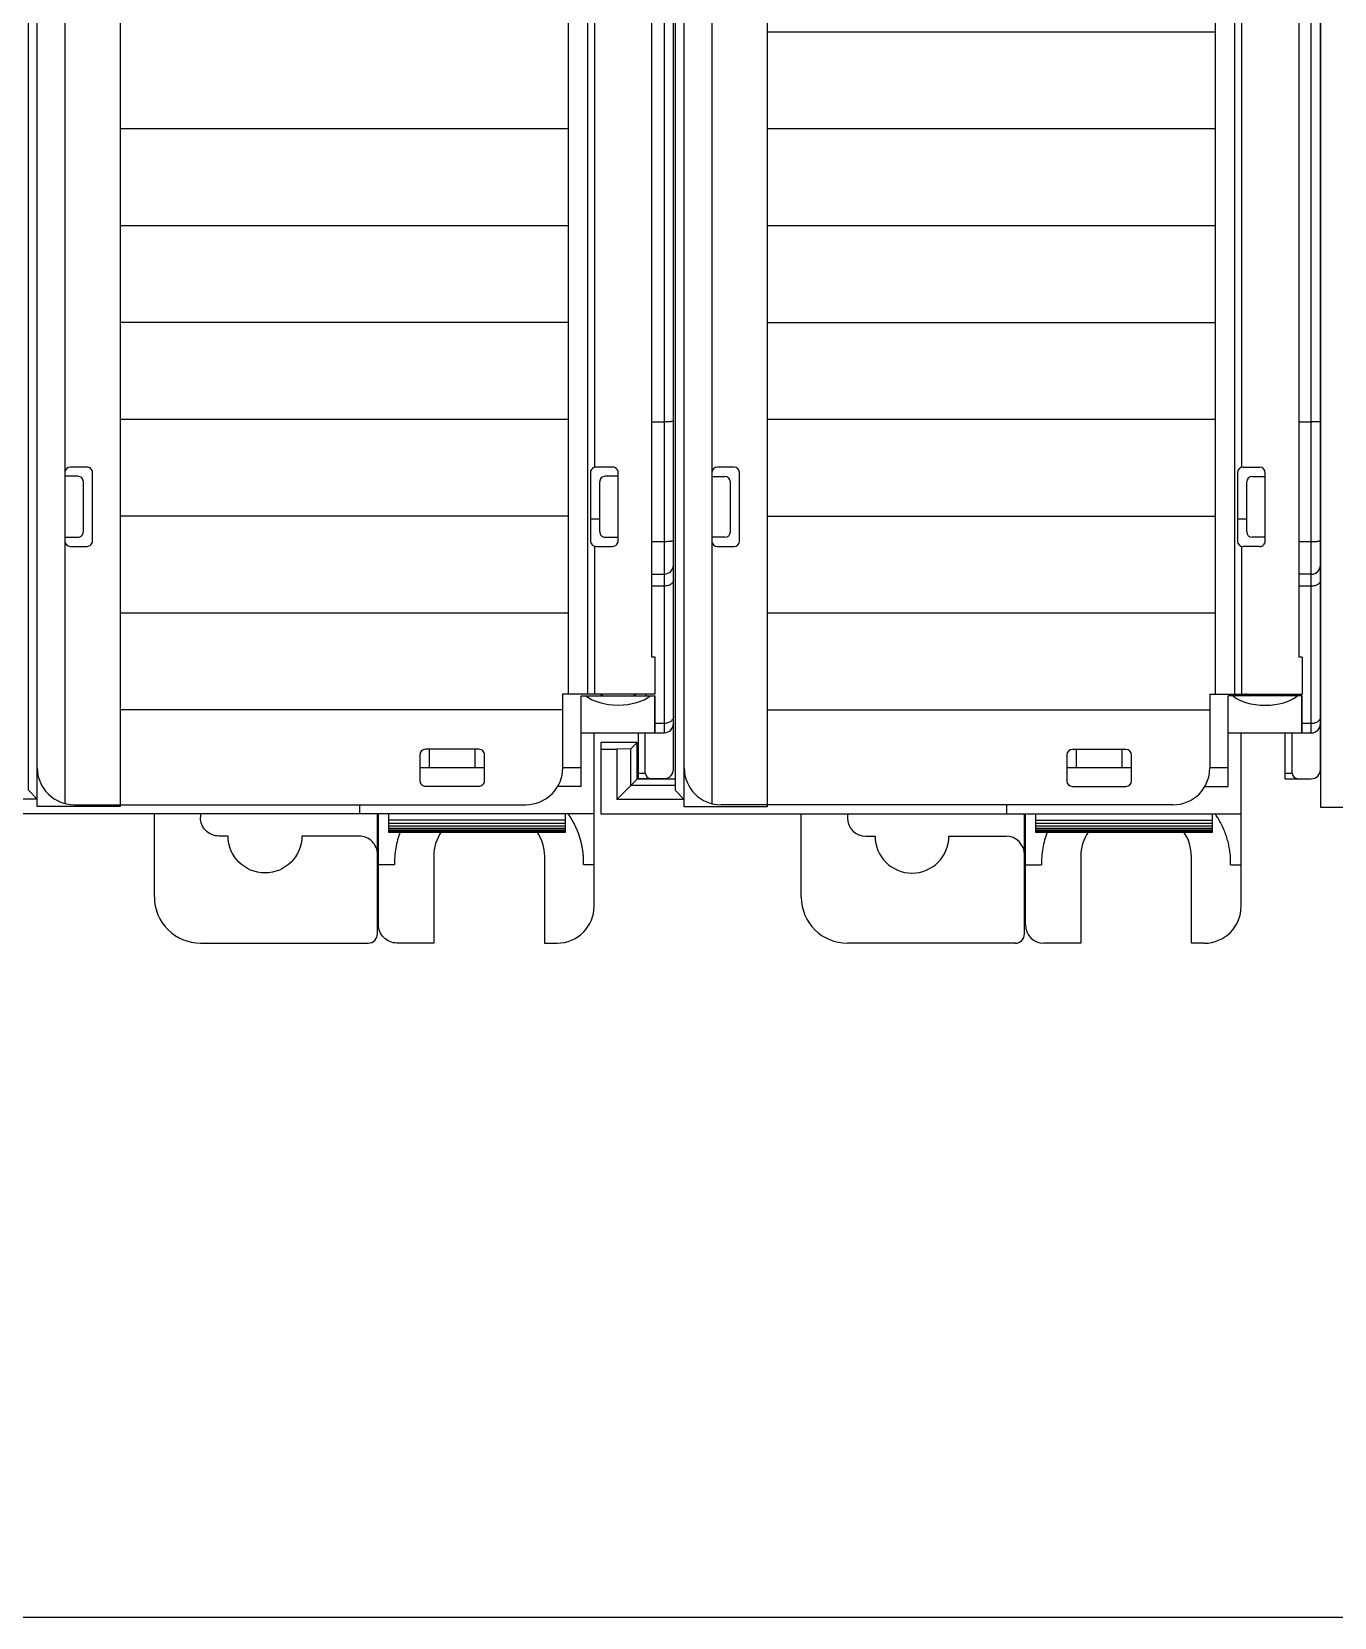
# Model space of a CAD drawing. Header units: inches. Extents: x -38 to 199, y -310 to 64.
# Drawn here: x 28.591 to 31.372, y 51.34 to 54.723 of the extents above; entities that cross this region are included whole.
import ezdxf

# ---------------------------------------------------------------- set-up
doc = ezdxf.new("R2010")
doc.units = ezdxf.units.IN
doc.header["$MEASUREMENT"] = 0
doc.layers.add('PLC', color=7, linetype='Continuous')

# ---------------------------------------------------------------- blocks, each defined once
blk = doc.blocks.new('24VPS')
at = {"layer": 'PLC', "color": 7, "linetype": 'Continuous'}
for p, q in [((176.8111, -64.6716), (176.8111, -69.3173)), ((176.8111, -64.6716), (176.8111, -69.3173)), ((176.8111, -69.2222), (176.8111, -64.7667)), ((176.8111, -67.7425), (176.8111, -66.3645)), ((176.8111, -69.2385), (176.8111, -67.7425)), ((176.8111, -69.2385), (176.8111, -69.3173)), ((176.8111, -69.2385), (176.8111, -69.3173)), ((176.8111, -69.3173), (179.3899, -69.3173)), ((176.8111, -69.3173), (179.3899, -69.3173))]:
    blk.add_line(p, q, dxfattribs=at)

msp = doc.modelspace()

# ---------------------------------------------------------------- linework, layer by layer
at = {"linetype": 'Continuous'}
for p, q in [((29.96474, 57.69924), (29.96474, 53.10479)), ((31.34269, 53.14865), (31.34269, 57.60416)), ((28.66225, 56.79406), (28.66225, 53.07609)), ((29.73705, 53.30981), (29.73705, 56.79406)), ((29.77824, 56.79406), (29.77824, 53.30981)), ((29.98442, 53.08475), (29.98442, 56.79372)), ((30.04348, 56.79372), (30.04348, 53.07575)), ((31.11828, 53.30947), (31.11828, 56.79372)), ((31.15947, 56.79372), (31.15947, 53.30947)), ((31.323, 53.22679), (31.323, 56.79372)), ((31.29622, 56.60081), (31.29622, 53.38821)), ((29.7939, 53.79385), (29.7939, 54.95569)), ((31.17513, 53.79352), (31.17513, 54.95535)), ((29.915, 53.89057), (29.94178, 53.89057)), ((31.29622, 53.89023), (31.323, 53.89023)), ((30.04348, 53.77404), (30.07104, 53.77404)), ((30.09072, 53.79372), (30.05529, 53.79372)), ((30.10253, 53.63624), (30.10253, 53.78191)), ((31.16552, 53.78191), (31.16552, 53.63624)), ((31.17733, 53.79372), (31.21277, 53.79372)), ((31.19702, 53.77404), (31.22458, 53.77404)), ((31.22458, 53.63624), (31.22458, 53.78191)), ((29.80398, 53.65627), (29.80398, 53.76257)), ((30.08285, 53.65593), (30.08285, 53.76223)), ((31.18521, 53.65593), (31.18521, 53.76223)), ((29.7843, 53.68383), (29.80398, 53.68383)), ((31.16552, 53.68349), (31.18521, 53.68349)), ((29.94178, 53.6347), (29.915, 53.6347)), ((30.07104, 53.64412), (30.04348, 53.64412)), ((31.22458, 53.64412), (31.19702, 53.64412)), ((31.323, 53.63437), (31.29622, 53.63437)), ((29.7939, 53.30981), (29.7939, 53.62498)), ((30.05529, 53.62443), (30.09072, 53.62443)), ((31.17513, 53.30947), (31.17513, 53.62464)), ((31.21277, 53.62443), (31.17733, 53.62443)), ((31.323, 53.56538), (31.29622, 53.56538)), ((31.323, 53.53971), (31.29622, 53.53971)), ((31.30332, 53.38821), (31.29622, 53.38821)), ((31.30332, 53.38821), (31.30332, 53.30947)), ((29.90241, 53.30981), (29.90241, 53.30587)), ((29.92089, 53.30587), (29.92089, 53.22713)), ((29.92209, 53.22713), (29.92209, 53.30587)), ((31.10647, 53.30947), (31.30332, 53.30947)), ((31.10647, 53.30947), (31.10647, 53.15199)), ((31.30332, 53.30554), (31.14584, 53.30554)), ((31.14584, 53.11262), (31.14584, 53.30554)), ((31.28363, 53.30947), (31.28363, 53.30554)), ((31.30211, 53.30554), (31.30211, 53.22679)), ((31.30332, 53.22679), (31.30332, 53.30554)), ((29.76461, 53.22713), (29.94178, 53.22713)), ((29.94178, 53.24704), (29.92209, 53.24704)), ((31.14584, 53.22679), (31.323, 53.22679)), ((31.1734, 52.85672), (31.1734, 53.22679)), ((31.26749, 53.12896), (31.26749, 53.22679)), ((31.28254, 53.14077), (31.28254, 53.22679)), ((31.323, 53.2467), (31.30332, 53.2467)), ((29.43981, 53.1917), (29.43981, 53.15233)), ((29.53823, 53.15233), (29.53823, 53.1917)), ((29.80726, 53.20711), (29.88403, 53.20711)), ((29.80726, 53.05357), (29.80726, 53.20711)), ((29.80726, 53.19206), (29.84041, 53.19206)), ((29.87045, 53.19258), (29.84041, 53.19206)), ((29.84041, 53.19206), (29.84041, 53.08475)), ((29.88403, 53.20615), (29.87045, 53.19258)), ((29.87045, 53.1148), (29.87045, 53.19258)), ((29.88403, 53.12837), (29.88403, 53.20615)), ((30.92733, 53.19136), (30.81316, 53.19136)), ((30.82104, 53.19136), (30.82104, 53.15199)), ((30.91946, 53.15199), (30.91946, 53.19136)), ((30.80135, 53.17955), (30.80135, 53.12443)), ((30.93915, 53.12443), (30.93915, 53.17955)), ((29.55792, 53.15233), (29.42012, 53.15233)), ((29.76461, 53.15233), (29.72524, 53.15233)), ((29.84041, 53.08475), (29.88403, 53.12837)), ((29.96474, 53.12837), (29.88403, 53.12837)), ((30.93915, 53.15199), (30.80135, 53.15199)), ((31.14584, 53.15199), (31.10647, 53.15199)), ((31.26749, 53.14077), (31.28254, 53.14077)), ((31.26749, 53.12896), (31.323, 53.12896)), ((29.96474, 53.1148), (29.87045, 53.1148)), ((29.96474, 53.10479), (29.98442, 53.08475)), ((30.81316, 53.11262), (30.92733, 53.11262)), ((31.09495, 53.11262), (31.14584, 53.11262)), ((28.60319, 53.08509), (28.45919, 53.08509)), ((28.85319, 52.87674), (28.85319, 53.0539)), ((28.95162, 53.0539), (28.95162, 53.04603)), ((29.29217, 53.0539), (29.29217, 53.07359)), ((31.1734, 53.05357), (29.80726, 53.05357)), ((29.98442, 53.08475), (29.84041, 53.08475)), ((31.02773, 53.07325), (30.06316, 53.07325)), ((30.23442, 52.8764), (30.23442, 53.05357)), ((30.33285, 53.05357), (30.33285, 53.04569)), ((30.6734, 53.05357), (30.6734, 53.07325)), ((30.7108, 52.79766), (30.7108, 53.05357)), ((30.71277, 52.81735), (30.71277, 53.05357)), ((30.73442, 53.05331), (30.73442, 53.01485)), ((31.11237, 53.01485), (31.11237, 53.0533)), ((29.73115, 53.04033), (29.35319, 53.04033)), ((29.73115, 53.03354), (29.35319, 53.03354)), ((29.73115, 53.02778), (29.35319, 53.02778)), ((29.73115, 53.02306), (29.35319, 53.02306)), ((29.73115, 53.01939), (29.35319, 53.01939)), ((31.11237, 53.03999), (30.73442, 53.03999)), ((31.11237, 53.0332), (30.73442, 53.0332)), ((31.11237, 53.02744), (30.73442, 53.02744)), ((31.11237, 53.02273), (30.73442, 53.02273)), ((29.73115, 53.01676), (29.35319, 53.01676)), ((29.73115, 53.01466), (29.35319, 53.01466)), ((30.37222, 53.00632), (30.3919, 53.00632)), ((30.54938, 53.00632), (30.67143, 53.00632)), ((31.11237, 53.01905), (30.73442, 53.01905)), ((31.11237, 53.01642), (30.73442, 53.01642)), ((31.11237, 53.01485), (30.73442, 53.01485)), ((31.11237, 53.01432), (30.73442, 53.01432)), ((30.83088, 52.96302), (30.83088, 52.77798)), ((31.0671, 52.77798), (31.0671, 52.96302)), ((29.33154, 52.94564), (29.3659, 52.94564)), ((29.76962, 52.94564), (29.79217, 52.94564)), ((30.71277, 52.9453), (30.74713, 52.9453)), ((31.15085, 52.9453), (31.1734, 52.9453)), ((30.69111, 52.77798), (30.33285, 52.77798)), ((30.83088, 52.77798), (30.75214, 52.77798)), ((31.09466, 52.77798), (31.0671, 52.77798))]:
    msp.add_line(p, q, dxfattribs=at)
for p, q in [((30.16125, 54.72286), (31.11828, 54.72286)), ((28.78002, 54.5165), (29.73705, 54.5165)), ((30.16125, 54.51617), (31.11828, 54.51617)), ((28.78002, 54.30981), (29.73705, 54.30981)), ((30.16125, 54.30947), (31.11828, 54.30947)), ((28.78002, 54.10312), (29.73705, 54.10312)), ((30.16125, 54.10278), (31.11828, 54.10278)), ((28.78002, 53.89642), (29.73705, 53.89642)), ((30.16125, 53.89609), (31.11828, 53.89609)), ((28.78002, 53.68973), (29.73705, 53.68973)), ((30.16125, 53.68939), (31.11828, 53.68939)), ((28.78002, 53.48304), (29.73705, 53.48304)), ((30.16125, 53.4827), (31.11828, 53.4827)), ((28.78002, 53.27635), (29.72524, 53.27635)), ((30.16125, 53.27601), (31.10647, 53.27601))]:
    msp.add_line(p, q)
for points in [[(17.8358, 51.33955), (52.8358, 51.33955), (52.8358, 59.08955)], [(17.8358, 51.33955), (52.8358, 51.33955), (52.8358, 49.33955), (17.8358, 49.33955), (17.8358, 51.33955)]]:
    msp.add_lwpolyline(points)
for points in [[(28.58351, 57.69957), (28.58351, 53.10512), (28.60319, 53.08509), (28.60319, 56.79406)], [(29.71372, 53.11296), (29.76461, 53.11296), (29.76461, 53.30587), (29.92209, 53.30587)], [(29.88627, 53.14111), (29.90132, 53.14111), (29.90132, 53.22713)], [(29.79217, 53.0539), (28.42603, 53.0539), (28.42603, 53.20745), (28.5028, 53.20745)], [(29.35319, 53.05365), (29.35319, 53.01518), (29.73115, 53.01518), (29.73115, 53.05363)]]:
    msp.add_lwpolyline(points, dxfattribs=at)
for points in [[(29.88627, 53.22713), (29.88627, 53.1293), (29.94178, 53.1293, 0.4142136), (29.96146, 53.14898), (29.96146, 57.6045, 0.4142136), (29.94178, 57.62418)], [(28.60319, 53.15233, 0.4142136), (28.68193, 53.07359), (29.6465, 53.07359, 0.4142136), (29.72524, 53.15233), (29.72524, 53.30981), (29.92209, 53.30981), (29.92209, 53.38855), (29.915, 53.38855), (29.915, 56.60115), (29.92209, 56.60115), (29.92209, 56.79406)], [(29.94178, 56.79406), (29.94178, 53.22713, 0.4142089), (29.96146, 53.24682)], [(28.66225, 53.63658, 0.4141649), (28.67406, 53.62477), (28.70949, 53.62477, 0.4142136), (28.7213, 53.63658), (28.7213, 53.78225, 0.4142136), (28.70949, 53.79406), (28.67406, 53.79406, 0.4141553), (28.66225, 53.78225)], [(28.66225, 53.64446), (28.68981, 53.64446, 0.4142136), (28.70162, 53.65627), (28.70162, 53.76257, 0.4142136), (28.68981, 53.77438), (28.66225, 53.77438)], [(29.84335, 53.78225, 0.4142136), (29.83154, 53.79406), (29.79611, 53.79406, 0.4142136), (29.7843, 53.78225), (29.7843, 53.63658, 0.4142136), (29.79611, 53.62477), (29.83154, 53.62477, 0.4142361), (29.84335, 53.63658), (29.84335, 53.78225)], [(29.84335, 53.77438), (29.81579, 53.77438, 0.4142136), (29.80398, 53.76257)], [(29.80398, 53.65627, 0.4142136), (29.81579, 53.64446), (29.84335, 53.64446)], [(29.915, 53.56572), (29.94178, 53.56572, 0.4142022), (29.96146, 53.5854)], [(29.66974, 53.01555, -0.1509959), (29.68587, 52.96335), (29.68587, 52.77831), (29.71343, 52.77831, 0.4142136), (29.79217, 52.85705), (29.79217, 53.22713)], [(28.95162, 52.77831), (29.30989, 52.77831, 0.4142136), (29.32957, 52.798), (29.32957, 53.0539)], [(29.46578, 53.01555, 0.1509958), (29.44965, 52.96335), (29.44965, 52.77831), (29.37091, 52.77831, -0.4142136), (29.33154, 52.81768), (29.33154, 53.0539)], [(29.32957, 52.96729, 0.4142136), (29.2902, 53.00666), (29.16816, 53.00666, -1), (29.01067, 53.00666), (28.99099, 53.00666, -0.4142136), (28.95162, 53.04603)]]:
    msp.add_lwpolyline(points, format="xyb", dxfattribs=at)
for points in [[(28.60319, 56.79406), (28.78002, 56.79406), (28.78002, 53.06965), (28.60319, 53.06965)], [(29.98442, 56.79372), (30.16125, 56.79372), (30.16125, 53.06931), (29.98442, 53.06931)]]:
    msp.add_lwpolyline(points, close=True)
msp.add_lwpolyline([(29.43193, 53.11296), (29.54611, 53.11296, 0.4142136), (29.55792, 53.12477), (29.55792, 53.17989, 0.4142136), (29.54611, 53.1917), (29.43193, 53.1917, 0.4142136), (29.42012, 53.17989), (29.42012, 53.12477, 0.4142136)], format="xyb", close=True, dxfattribs=at)
for centre, radius, start, end in [((30.05529, 53.78191), 0.01181, 90, 179.9886), ((30.07104, 53.76223), 0.01181, 0, 90), ((30.09072, 53.78191), 0.01181, 0, 90), ((31.17733, 53.78191), 0.01181, 90, 180), ((31.19702, 53.76223), 0.01181, 90, 180), ((31.21277, 53.78191), 0.01181, 0, 90), ((30.05529, 53.63624), 0.01181, 180.00953, 270), ((30.07104, 53.65593), 0.01181, 270, 360), ((30.09072, 53.63624), 0.01181, 270, 360), ((31.17733, 53.63624), 0.01181, 180, 270), ((31.19702, 53.65593), 0.01181, 180, 270), ((31.21277, 53.63624), 0.01181, 270, 0.00441), ((31.323, 53.58506), 0.01969, 270, 359.99778), ((29.80103, 53.298), 0.01181, 40.54788, 90), ((29.88567, 53.298), 0.01181, 112.5, 139.45212), ((31.18226, 53.29766), 0.01181, 40.54788, 90), ((31.2669, 53.29766), 0.01181, 112.5, 139.45212), ((31.323, 53.24648), 0.01969, 270, 359.99909), ((30.81316, 53.17955), 0.01181, 90, 180), ((30.92733, 53.17955), 0.01181, 0, 90), ((30.06316, 53.15199), 0.07874, 180, 270), ((30.81316, 53.12443), 0.01181, 180, 270), ((30.92733, 53.12443), 0.01181, 270, 0), ((31.02773, 53.15199), 0.07874, 270, 0), ((31.323, 53.14865), 0.01969, 270, 0), ((30.97805, 52.95502), 0.17128, 33.89164, 35.12407), ((30.37222, 53.04569), 0.03937, 180, 270), ((30.97638, 52.9539), 0.17329, 32.07478, 33.88954), ((30.97432, 52.95262), 0.17572, 30.11953, 32.07219), ((30.47064, 53.00632), 0.07874, 180, 0), ((30.67143, 52.96695), 0.03937, 0, 90), ((30.9234, 52.96302), 0.09252, 145.65376, 180), ((30.97458, 52.96302), 0.09252, 0, 34.34626), ((28.95162, 52.87674), 0.09843, 180, 270), ((30.33285, 52.8764), 0.09843, 180, 270), ((31.09466, 52.85672), 0.07874, 270, 0), ((30.75214, 52.81735), 0.03937, 180, 270), ((30.69111, 52.79766), 0.01969, 270, 0)]:
    msp.add_arc(centre, radius, start, end, dxfattribs=at)
for centre, major_axis, ratio, start_param, end_param in [((29.84335, 53.32556), (0.07874, 0), 0.5, 3.6651914, 5.7595865), ((31.22458, 53.32522), (0.07874, 0), 0.5, 3.6651914, 5.7595865), ((29.91313, 53.14111), (0.01181, 0), 0.9998477, 3.1415927, 4.712389), ((31.29435, 53.14077), (0.01181, 0), 0.9998477, 3.1415927, 4.712389)]:
    msp.add_ellipse(centre, major_axis=major_axis, ratio=ratio, start_param=start_param, end_param=end_param, dxfattribs=at)
for points, knots in [([(29.96146, 53.89162), (29.96146, 53.8916), (29.96143, 53.89155), (29.96136, 53.89151), (29.96124, 53.89146), (29.96107, 53.89141), (29.96086, 53.89136), (29.96049, 53.89129), (29.95991, 53.89121), (29.95909, 53.89112), (29.9581, 53.89103), (29.95695, 53.89095), (29.95514, 53.89084), (29.95258, 53.89074), (29.94922, 53.89064), (29.94557, 53.89059), (29.94306, 53.89057), (29.94178, 53.89057)], [0, 0, 0, 0, 0.0028421, 0.0072733, 0.013786, 0.0225093, 0.0334805, 0.0467061, 0.0798866, 0.1218871, 0.172267, 0.2305099, 0.2960925, 0.4468923, 0.619054, 0.8061933, 1, 1, 1, 1]), ([(31.34269, 53.89128), (31.34269, 53.89126), (31.34266, 53.89121), (31.34258, 53.89117), (31.34246, 53.89112), (31.3423, 53.89107), (31.34208, 53.89102), (31.34171, 53.89095), (31.34114, 53.89087), (31.34031, 53.89078), (31.33932, 53.89069), (31.33818, 53.89061), (31.33637, 53.89051), (31.33381, 53.8904), (31.33044, 53.8903), (31.32679, 53.89025), (31.32428, 53.89023), (31.323, 53.89023)], [0, 0, 0, 0, 0.0028421, 0.0072733, 0.013786, 0.0225093, 0.0334805, 0.0467061, 0.0798866, 0.1218871, 0.172267, 0.2305099, 0.2960925, 0.4468923, 0.619054, 0.8061933, 1, 1, 1, 1]), ([(29.96146, 53.63714), (29.96146, 53.6371), (29.96144, 53.63701), (29.96137, 53.63689), (29.96124, 53.63677), (29.961, 53.6366), (29.96057, 53.6364), (29.95991, 53.63618), (29.95909, 53.63597), (29.95809, 53.63577), (29.95695, 53.63558), (29.95514, 53.63534), (29.95258, 53.63509), (29.94794, 53.63479), (29.94429, 53.6347), (29.94178, 53.6347)], [0, 0, 0, 0, 0.006031, 0.0129285, 0.0212645, 0.0313539, 0.0573538, 0.0915459, 0.1340017, 0.1844148, 0.242349, 0.3073323, 0.4562041, 0.6256938, 1, 1, 1, 1]), ([(31.34269, 53.6368), (31.34269, 53.63676), (31.34267, 53.63668), (31.34259, 53.63655), (31.34247, 53.63644), (31.34222, 53.63626), (31.34179, 53.63606), (31.34114, 53.63585), (31.34031, 53.63563), (31.33932, 53.63543), (31.33817, 53.63524), (31.33637, 53.635), (31.3338, 53.63475), (31.32917, 53.63445), (31.32552, 53.63437), (31.323, 53.63437)], [0, 0, 0, 0, 0.006031, 0.0129285, 0.0212645, 0.0313539, 0.0573538, 0.0915459, 0.1340017, 0.1844148, 0.242349, 0.3073323, 0.4562041, 0.6256938, 1, 1, 1, 1]), ([(29.96146, 53.55332), (29.96146, 53.55245), (29.96119, 53.55066), (29.96003, 53.54812), (29.95816, 53.54581), (29.95568, 53.54381), (29.95269, 53.54217), (29.94928, 53.54096), (29.9456, 53.54022), (29.94306, 53.54005), (29.94178, 53.54005), (29.93285, 53.54005), (29.92392, 53.54005), (29.915, 53.54005)], [0, 0, 0, 0, 0.1000924, 0.2049021, 0.3172049, 0.4385848, 0.5692101, 0.7079552, 0.8527481, 1, 1, 1, 2, 2, 2, 2]), ([(31.34269, 53.55298), (31.34269, 53.55211), (31.34242, 53.55032), (31.34126, 53.54778), (31.33939, 53.54547), (31.33691, 53.54347), (31.33391, 53.54183), (31.33051, 53.54062), (31.32683, 53.53988), (31.32428, 53.53971), (31.323, 53.53971)], [0, 0, 0, 0, 0.1000924, 0.2049021, 0.3172049, 0.4385848, 0.5692101, 0.7079552, 0.8527481, 1, 1, 1, 1]), ([(29.96146, 53.26175), (29.96146, 53.26078), (29.9612, 53.25882), (29.96005, 53.25601), (29.95819, 53.25345), (29.95658, 53.25201), (29.9557, 53.25135), (29.95379, 53.24992), (29.95042, 53.2483), (29.94561, 53.24723), (29.94306, 53.24704), (29.94178, 53.24704)], [0, 0, 0, 0, 0.2346775, 0.4770261, 0.7311795, 1, 1, 1, 1.4831168, 1.7399041, 2, 2, 2, 2]), ([(31.34269, 53.26141), (31.34269, 53.26045), (31.34242, 53.25848), (31.34127, 53.25568), (31.33941, 53.25311), (31.33781, 53.25167), (31.33692, 53.25101)], [0, 0, 0, 0, 0.2346775, 0.4770261, 0.7311795, 1, 1, 1, 1]), ([(31.33692, 53.25101), (31.33502, 53.24958), (31.33165, 53.24796), (31.32684, 53.24689), (31.32428, 53.2467), (31.323, 53.2467)], [0, 0, 0, 0, 0.4831168, 0.7399041, 1, 1, 1, 1]), ([(31.15085, 52.9453), (31.15109, 52.95351), (31.15054, 52.96589), (31.14811, 52.98219), (31.14543, 52.99433), (31.14193, 53.00631), (31.13612, 53.02207), (31.13055, 53.03348), (31.12631, 53.04079)], [0, 0, 0, 0, 0.2469023, 0.3708616, 0.4952054, 0.6201068, 0.7457855, 1, 1, 1, 1]), ([(29.3781, 53.01533), (29.37381, 53.00422), (29.36741, 52.98123), (29.36558, 52.95742), (29.3659, 52.94564)], [0, 0, 0, 0, 0.5024075, 1, 1, 1, 1]), ([(30.75932, 53.01499), (30.75504, 53.00388), (30.74863, 52.9809), (30.74681, 52.95709), (30.74713, 52.9453)], [0, 0, 0, 0, 0.5024075, 1, 1, 1, 1])]:
    msp.add_open_spline(points, degree=3, knots=knots, dxfattribs=at)
msp.add_rational_spline([(29.76962, 52.94564), (29.76986, 52.95385), (29.76932, 52.96623), (29.76688, 52.98253), (29.76421, 52.99466), (29.7607, 53.00664), (29.7549, 53.02241), (29.74933, 53.03382), (29.74508, 53.04113), (29.74408, 53.04286), (29.74305, 53.04457), (29.74199, 53.04626), (29.74102, 53.04781), (29.74002, 53.04934), (29.739, 53.05086), (29.73832, 53.05188), (29.73762, 53.05289), (29.73692, 53.0539)], [1, 1, 1, 1, 1, 1, 1, 1, 1, 0.999903213236, 0.999903213236, 1, 0.999916400436, 0.999916400436, 1, 0.999961443786, 0.999961443786, 1], degree=3, knots=[0, 0, 0, 0, 0.2469023, 0.3708616, 0.4952054, 0.6201068, 0.7457855, 1, 1, 1, 1.0340803, 1.0340803, 1.0340803, 1.0657539, 1.0657539, 1.0657539, 1.0872639, 1.0872639, 1.0872639, 1.0872639], dxfattribs=at)

# ---------------------------------------------------------------- block references
msp.add_blockref('24VPS', (-145.46844, 122.38533))

doc.saveas('drawing.dxf')
